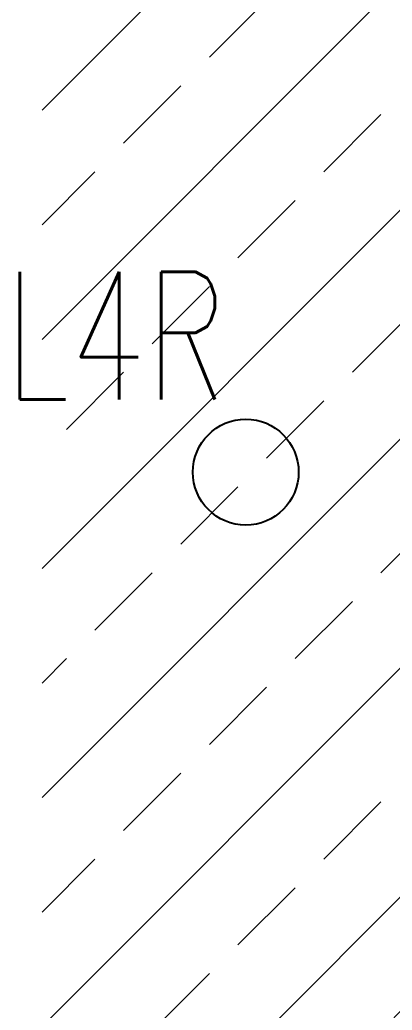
# Model space of a CAD drawing. Header units: millimetres. Extents: x -92759 to 184353, y -15225 to 86714.
# Drawn here: x 77807 to 78538, y 67262 to 69203 of the extents above; entities that cross this region are included whole.
import ezdxf

# ---------------------------------------------------------------- set-up
doc = ezdxf.new("R2010")
doc.units = ezdxf.units.MM
for name, color, linetype in [('A-PATT-CONC', 8, 'Continuous'), ('E-_LIGT----_E-', 3, 'Continuous'), ('E-legend', 1, 'Continuous')]:
    doc.layers.add(name, color=color, linetype=linetype)
doc.layers.add('HFI 9MM FPB', color=94, linetype='Continuous', lineweight=5)
doc.styles.add('Simplex', font='simplex_.ttf', dxfattribs={"width": 0.7, "height": 450})

# ---------------------------------------------------------------- blocks, each defined once
blk = doc.blocks.new('RCP_B8L2')
at = {"layer": 'HFI 9MM FPB'}
h = blk.add_hatch(dxfattribs=at)
h.set_pattern_fill('ANSI33', color=256, scale=50)
h.set_pattern_definition([(45, (-581589.02, -147239), (-224.5064, 224.5064), []), (45, (-581364.5, -147239), (-224.5064, 224.5064), [158.75, -79.375])])
h.paths.add_polyline_path([(-370899.3, -151102.3), (-373899.3, -151102.3), (-373899.3, -158302.3), (-370899.3, -158302.3)], flags=16)
edge = h.paths.add_edge_path()
edge.add_line((-373218.1, -158677.3), (-373818.1, -158677.3))
edge.add_line((-373818.1, -158677.3), (-373818.1, -159161.3))
edge.add_line((-373818.1, -159127.3), (-374768.1, -159127.3))
edge.add_line((-374768.1, -159127.3), (-374768.1, -149827.3))
edge.add_line((-374768.1, -149827.3), (-373818.1, -149827.3))
edge.add_line((-373818.1, -149827.3), (-373818.1, -150277.3))
edge.add_line((-373818.1, -150277.3), (-373218.1, -150277.3))
edge.add_line((-373218.1, -150277.3), (-373218.1, -149827.3))
edge.add_line((-373218.1, -149827.3), (-371918.1, -149827.3))
edge.add_line((-371918.1, -149827.3), (-371918.1, -150277.3))
edge.add_line((-371918.1, -150277.3), (-369968.1, -150277.3))
edge.add_line((-369968.1, -150277.3), (-369968.1, -157777.3))
edge.add_line((-369968.1, -157777.3), (-370568.1, -157777.3))
edge.add_line((-370568.1, -157777.3), (-370568.1, -159127.3))
edge.add_line((-370568.1, -159127.3), (-373218.1, -159127.3))
edge.add_line((-373218.1, -159127.3), (-373218.1, -158677.3))
blk = doc.blocks.new('A$C020d881d')
at = {"layer": 'E-legend', "lineweight": 25}
blk.add_circle((818.7, 172), 103.8, dxfattribs=at)
at = {"layer": 'E-legend', "lineweight": 25, "style": 'Simplex', "width": 0.7}
blk.add_text('L4R', height=250, dxfattribs=at).set_placement((345.2, 314.3))
blk = doc.blocks.new('EL_B8_L2_R4')
at = {"layer": 'E-_LIGT----_E-', "ltscale": 0.5}
blk.add_blockref('A$C020d881d', (-12869, -11197), dxfattribs=at)

msp = doc.modelspace()

# ---------------------------------------------------------------- block references
at = {"layer": 'A-PATT-CONC'}
msp.add_blockref('RCP_B8L2', (452619.1, 220318.5), dxfattribs=at)
at = {"layer": 'E-legend', "color": 7}
msp.add_blockref('EL_B8_L2_R4', (90301.1, 79341.2), dxfattribs=at)

doc.saveas('drawing.dxf')
